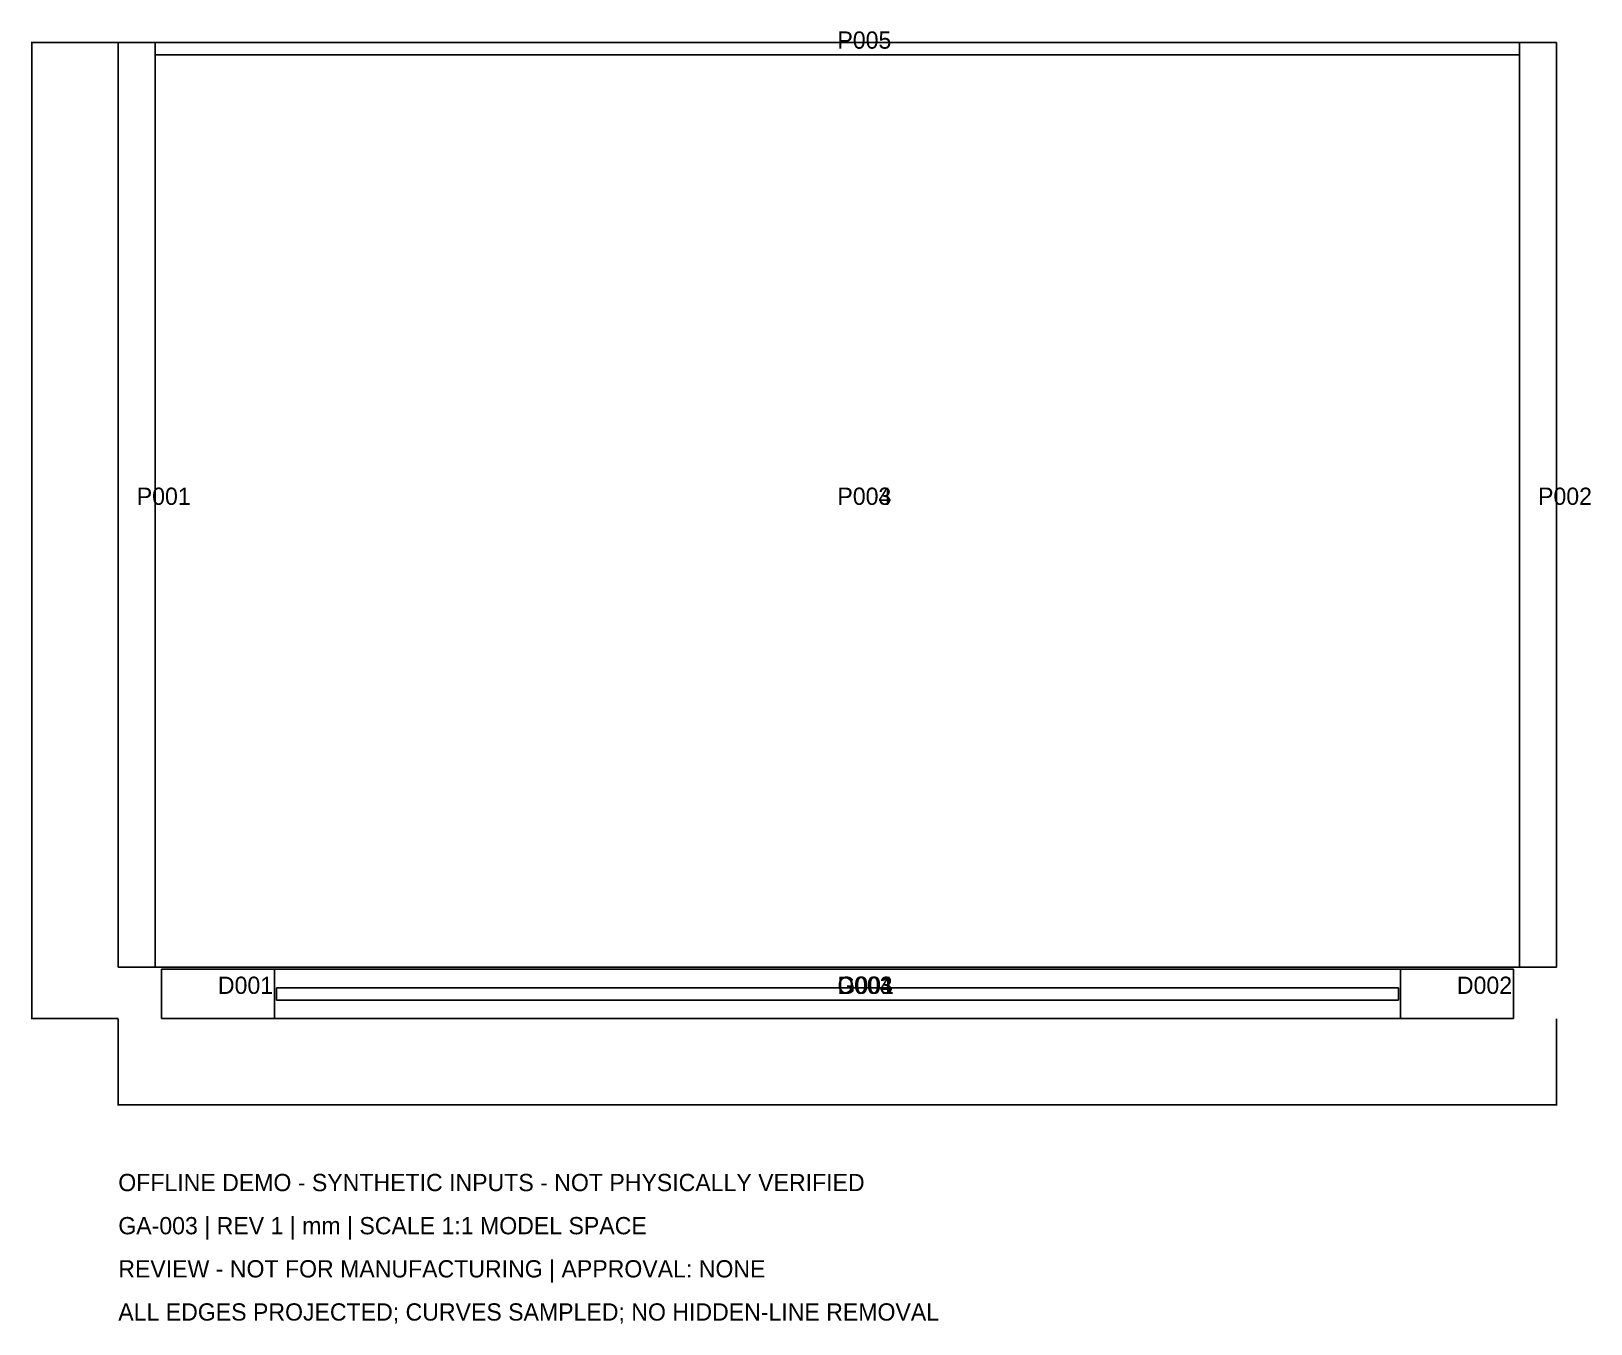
# Model space of a CAD drawing. Header units: millimetres. Extents: x -42 to 717, y -174 to 456.
import ezdxf

# ---------------------------------------------------------------- set-up
doc = ezdxf.new("R2010")
doc.units = ezdxf.units.MM
for name, color, linetype in [('CAD', 7, 'Continuous'), ('DIMENSIONS', 2, 'Continuous'), ('NOTES', 3, 'Continuous')]:
    doc.layers.add(name, color=color, linetype=linetype)
doc.styles.add('OpenSansCondensed-Light', font='OpenSansCondensed-Light.ttf')
doc.dimstyles.new('EZDXF', dxfattribs={"dimtxt": 0.25, "dimasz": 0.175, "dimexe": 0.375, "dimexo": 0.125, "dimgap": 0.1, "dimtad": 1, "dimlfac": 100, "dimzin": 12, "dimdsep": 46, "dimtxsty": 'OpenSansCondensed-Light', "dimblk": 'ARCHTICK', "dimcen": 2.5, "dimazin": 3, "dimtfac": 0.5, "dimtmove": 2, "dimatfit": 3})

# ---------------------------------------------------------------- blocks, each defined once
blk = doc.blocks.new('_ARCHTICK')
at = {"color": 0, "linetype": 'BYBLOCK', "const_width": 0.15}
blk.add_lwpolyline([(-0.5, -0.5), (0.5, 0.5)], dxfattribs=at)

msp = doc.modelspace()

# ---------------------------------------------------------------- linework, layer by layer
at = {"layer": 'CAD'}
for points in [[(0, 0), (0, 450)], [(18, 450), (0, 450)], [(0, 0), (0, 450)], [(18, 450), (0, 450)], [(0, 450), (0, 450)], [(18, 0), (18, 450)], [(18, 0), (18, 450)], [(18, 450), (18, 450)], [(18, 0), (18, 450)], [(18, 450), (18, 450)], [(18, 0), (18, 450)], [(18, 450), (682, 450)], [(18, 450), (682, 450)], [(18, 0), (18, 450)], [(18, 450), (18, 450)], [(18, 0), (18, 450)], [(18, 450), (682, 450)], [(18, 450), (682, 450)], [(18, 444), (18, 450)], [(18, 450), (682, 450)], [(18, 444), (18, 450)], [(18, 450), (682, 450)], [(18, 450), (18, 450)], [(682, 0), (682, 450)], [(700, 450), (682, 450)], [(682, 0), (682, 450)], [(700, 450), (682, 450)], [(682, 450), (682, 450)], [(682, 0), (682, 450)], [(682, 450), (682, 450)], [(682, 0), (682, 450)], [(682, 0), (682, 450)], [(682, 450), (682, 450)], [(682, 0), (682, 450)], [(682, 444), (682, 450)], [(682, 444), (682, 450)], [(682, 450), (682, 450)], [(700, 0), (700, 450)], [(700, 0), (700, 450)], [(700, 450), (700, 450)], [(18, 444), (682, 444)], [(18, 444), (682, 444)], [(18, 444), (18, 444)], [(682, 444), (682, 444)], [(18, 0), (0, 0)], [(18, 0), (0, 0)], [(0, 0), (0, 0)], [(18, 0), (18, 0)], [(18, 0), (18, 0)], [(18, 0), (682, 0)], [(18, 0), (682, 0)], [(18, 0), (18, 0)], [(18, 0), (682, 0)], [(18, 0), (682, 0)], [(700, 0), (682, 0)], [(700, 0), (682, 0)], [(682, 0), (682, 0)], [(682, 0), (682, 0)], [(682, 0), (682, 0)], [(700, 0), (700, 0)], [(21, -25), (21, -1)], [(21, -1), (76, -1)], [(21, -25), (21, -1)], [(21, -1), (76, -1)], [(21, -1), (21, -1)], [(76, -25), (76, -1)], [(76, -25), (76, -1)], [(76, -1), (76, -1)], [(76, -1), (76, -25)], [(76, -1), (76, -25)], [(76, -1), (76, -1)], [(76, -1), (624, -1)], [(76, -1), (624, -1)], [(76, -1), (76, -25)], [(76, -1), (76, -25)], [(76, -1), (76, -1)], [(76, -1), (624, -1)], [(76, -1), (624, -1)], [(624, -25), (624, -1)], [(624, -1), (679, -1)], [(624, -25), (624, -1)], [(624, -1), (679, -1)], [(624, -1), (624, -1)], [(624, -1), (624, -25)], [(624, -1), (624, -25)], [(624, -1), (624, -1)], [(624, -1), (624, -25)], [(624, -1), (624, -25)], [(624, -1), (624, -1)], [(679, -25), (679, -1)], [(679, -25), (679, -1)], [(679, -1), (679, -1)], [(77, -16), (77, -10)], [(77, -10), (623, -10)], [(77, -16), (77, -10)], [(77, -10), (623, -10)], [(77, -10), (77, -10)], [(623, -16), (623, -10)], [(623, -16), (623, -10)], [(623, -10), (623, -10)], [(77, -16), (623, -16)], [(77, -16), (623, -16)], [(77, -16), (77, -16)], [(623, -16), (623, -16)], [(21, -25), (76, -25)], [(21, -25), (76, -25)], [(21, -25), (21, -25)], [(76, -25), (76, -25)], [(76, -25), (76, -25)], [(76, -25), (624, -25)], [(76, -25), (624, -25)], [(76, -25), (76, -25)], [(76, -25), (624, -25)], [(76, -25), (624, -25)], [(624, -25), (679, -25)], [(624, -25), (679, -25)], [(624, -25), (624, -25)], [(624, -25), (624, -25)], [(624, -25), (624, -25)], [(679, -25), (679, -25)]]:
    msp.add_lwpolyline(points, dxfattribs=at)

# ---------------------------------------------------------------- texts
at = {"layer": 'NOTES'}
for s, p in [('P005', (350, 447)), ('P001', (9, 225)), ('P003', (350, 225)), ('P004', (350, 225)), ('P002', (691, 225)), ('D001', (48.5, -13)), ('G001', (350, -13)), ('D003', (350, -13)), ('D004', (350, -13)), ('D002', (651.5, -13)), ('OFFLINE DEMO - SYNTHETIC INPUTS - NOT PHYSICALLY VERIFIED', (0, -109)), ('GA-003 | REV 1 | mm | SCALE 1:1 MODEL SPACE', (0, -130)), ('REVIEW - NOT FOR MANUFACTURING | APPROVAL: NONE', (0, -151)), ('ALL EDGES PROJECTED; CURVES SAMPLED; NO HIDDEN-LINE REMOVAL', (0, -172))]:
    msp.add_text(s, height=8.4, dxfattribs=at).set_placement(p)

# ---------------------------------------------------------------- dimensions: what is measured, and where the dimension line sits
at = {"layer": 'DIMENSIONS'}
msp.add_linear_dim(base=(-42, -25), p1=(0, -25), p2=(0, 450), angle=90, dimstyle='EZDXF', dxfattribs=at).render()
msp.add_linear_dim(base=(0, -67), p1=(0, -25), p2=(700, -25), dimstyle='EZDXF', dxfattribs=at).render()

doc.saveas('drawing.dxf')
